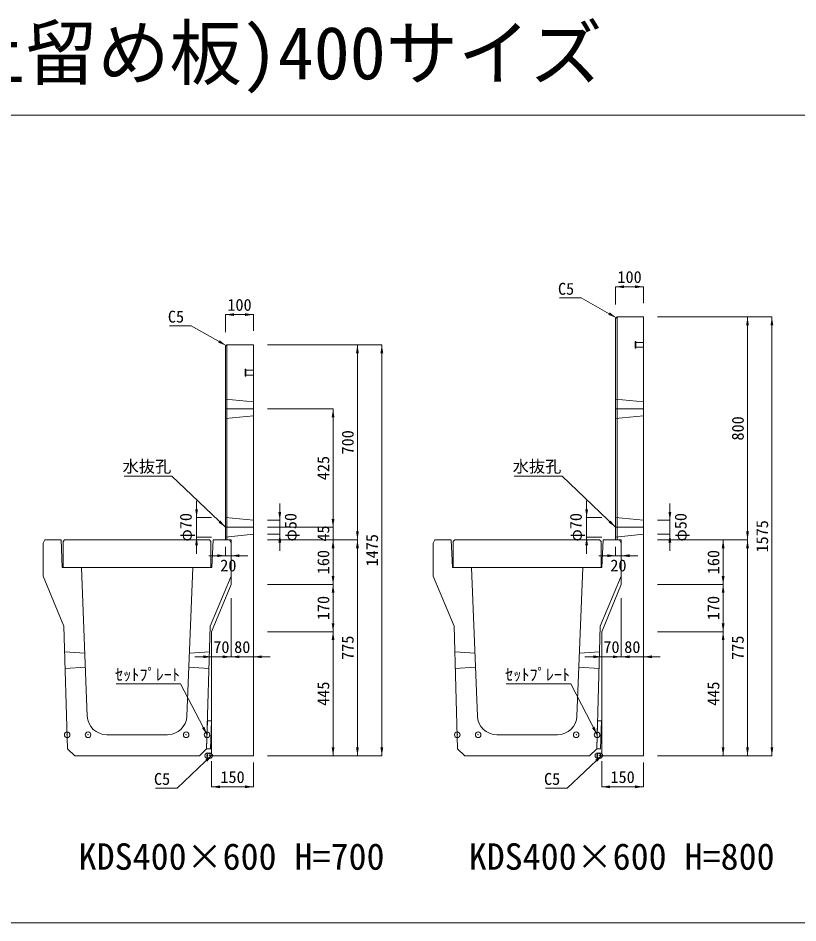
# Model space of a CAD drawing. Units: millimetres at full size, sheet at 1:40. Extents: x 172874 to 199766, y 869448 to 902797.
# Drawn here: x 179677 to 182475, y 881648 to 884897 of the extents above; entities that cross this region are included whole.
import ezdxf
from ezdxf.enums import TextEntityAlignment as Align

# ---------------------------------------------------------------- set-up
doc = ezdxf.new("R2010")
doc.units = ezdxf.units.MM
doc.header["$LTSCALE"] = 40
doc.header["$PDMODE"] = 32
doc.header["$PDSIZE"] = 20
for name, pattern in [('DASHED', [7.5, 6, -1.5]), ('USER1', [28.575, 19.05, -3.175, 3.175, -3.175]), ('USER2', [4.7625, 3.175, -1.5875]), ('USER3', [1.35, 0.75, -0.6])]:
    doc.linetypes.add(name, pattern=pattern)
for name, color, linetype, lineweight in [('セットプレート', 3, 'Continuous', 13), ('パネックスKDS', 2, 'Continuous', 13), ('図枠', 5, 'Continuous', 13), ('寸法線', 7, 'Continuous', 13), ('引出線', 4, 'Continuous', 13), ('本体', 2, 'Continuous', 13), ('補助線', 8, 'Continuous', 13), ('ｲﾝｻｰﾄ', 3, 'USER3', 5)]:
    doc.layers.add(name, color=color, linetype=linetype, lineweight=lineweight)
doc.layers.add('文字', color=7, linetype='Continuous')
doc.styles.add('ＭＳ ゴシック', font='')
doc.styles.get('ＭＳ ゴシック').set_extended_font_data('MS Gothic')

# ---------------------------------------------------------------- blocks, each defined once
blk = doc.blocks.new('filled_arrow')
at = {"color": 0, "linetype": 'Continuous', "lineweight": -2}
blk.add_solid([(7.5, 1.25), (0, 0), (7.5, -1.25)], dxfattribs=at)

msp = doc.modelspace()

# ---------------------------------------------------------------- linework, layer by layer
at = {"layer": 'セットプレート'}
for points in [[(180353.32, 882273.72), (180367.31, 882273.31), (180370.26, 882373.26), (180356.26, 882373.68)], [(181753.32, 882273.72), (181767.31, 882273.31), (181770.26, 882373.26), (181756.26, 882373.68)]]:
    msp.add_lwpolyline(points, close=True, dxfattribs=at)
at = {"layer": 'パネックスKDS'}
for p, q in [((181821.29, 883818.73), (181826.29, 883823.73)), ((181826.29, 883823.73), (181921.29, 883823.73)), ((181921.29, 882248.73), (181921.29, 883823.73)), ((181821.29, 883023.73), (181821.29, 883818.73)), ((180421.29, 883718.73), (180426.29, 883723.73)), ((180426.29, 883723.73), (180521.29, 883723.73)), ((180521.29, 882248.73), (180521.29, 883723.73)), ((180421.29, 883023.73), (180421.29, 883718.73)), ((180421.29, 883023.73), (180441.29, 883023.73)), ((180441.29, 882863.73), (180441.29, 883023.73)), ((181821.29, 883023.73), (181841.29, 883023.73)), ((181841.29, 882863.73), (181841.29, 883023.73)), ((180441.29, 882863.73), (180371.29, 882693.73)), ((181841.29, 882863.73), (181771.29, 882693.73)), ((180371.29, 882253.73), (180371.29, 882693.73)), ((181771.29, 882253.73), (181771.29, 882693.73)), ((180371.29, 882253.73), (180376.29, 882248.73)), ((180376.29, 882248.73), (180521.29, 882248.73)), ((181771.29, 882253.73), (181776.29, 882248.73)), ((181776.29, 882248.73), (181921.29, 882248.73))]:
    msp.add_line(p, q, dxfattribs=at)
at = {"layer": 'パネックスKDS', "lineweight": 5}
for p, q in [((181826.29, 883023.73), (181826.29, 883823.73)), ((180426.29, 883023.73), (180426.29, 883723.73))]:
    msp.add_line(p, q, dxfattribs=at)
at = {"layer": 'パネックスKDS', "linetype": 'DASHED', "lineweight": 9}
for p, q in [((180421.29, 883528.73), (180521.29, 883518.73)), ((181821.29, 883528.73), (181921.29, 883518.73)), ((180421.29, 883458.73), (180521.29, 883468.73)), ((181821.29, 883458.73), (181921.29, 883468.73)), ((180421.29, 883103.73), (180521.29, 883093.73)), ((181821.29, 883103.73), (181921.29, 883093.73)), ((180421.29, 883033.73), (180521.29, 883043.73)), ((181821.29, 883033.73), (181921.29, 883043.73))]:
    msp.add_line(p, q, dxfattribs=at)
at = {"layer": '図枠'}
for p, q in [((172874.21, 884548.33), (185274.21, 884548.33)), ((172874.21, 884548.33), (185274.21, 884548.33)), ((172874.21, 884548.33), (185274.21, 884548.33)), ((172874.21, 881648.33), (185274.21, 881648.33)), ((172874.21, 881648.33), (185274.21, 881648.33))]:
    msp.add_line(p, q, dxfattribs=at)
at = {"layer": '寸法線'}
for p, q in [((181821.29, 883932.28), (181921.29, 883932.28)), ((181821.29, 883868.73), (181821.29, 883932.28)), ((181921.29, 883873.73), (181921.29, 883932.28)), ((180421.29, 883832.28), (180521.29, 883832.28)), ((180421.29, 883768.73), (180421.29, 883832.28)), ((180521.29, 883773.73), (180521.29, 883832.28)), ((181971.29, 883823.73), (182382.13, 883823.73)), ((181971.29, 883823.73), (182294.63, 883823.73)), ((182294.63, 883023.73), (182294.63, 883823.73)), ((182382.13, 882248.73), (182382.13, 883823.73)), ((180571.29, 883723.73), (180982.13, 883723.73)), ((180571.29, 883723.73), (180894.63, 883723.73)), ((180894.63, 883023.73), (180894.63, 883723.73)), ((180982.13, 882248.73), (180982.13, 883723.73)), ((180571.29, 883493.73), (180807.13, 883493.73)), ((180807.13, 883068.73), (180807.13, 883493.73)), ((180317.22, 883163.73), (180317.22, 882973.73)), ((180615.96, 883153.73), (180615.96, 882983.73)), ((181717.22, 883163.73), (181717.22, 882973.73)), ((182015.96, 883153.73), (182015.96, 882983.73)), ((180807.13, 883128.73), (180807.13, 882963.73)), ((180371.29, 883103.73), (180317.22, 883103.73)), ((180571.29, 883093.73), (180615.96, 883093.73)), ((181771.29, 883103.73), (181717.22, 883103.73)), ((181971.29, 883093.73), (182015.96, 883093.73)), ((180571.29, 883068.73), (180807.13, 883068.73)), ((180571.29, 883068.73), (180807.13, 883068.73)), ((180571.29, 883043.73), (180615.96, 883043.73)), ((181971.29, 883043.73), (182015.96, 883043.73)), ((180371.29, 883033.73), (180317.22, 883033.73)), ((180571.29, 883023.73), (180894.63, 883023.73)), ((180571.29, 883023.73), (180807.13, 883023.73)), ((180571.29, 883023.73), (180894.63, 883023.73)), ((180571.29, 883023.73), (180807.13, 883023.73)), ((180807.13, 883023.73), (180807.13, 882863.73)), ((180894.63, 883023.73), (180894.63, 882248.73)), ((181771.29, 883033.73), (181717.22, 883033.73)), ((181971.29, 883023.73), (182294.63, 883023.73)), ((181971.29, 883023.73), (182207.13, 883023.73)), ((181971.29, 883023.73), (182294.63, 883023.73)), ((182207.13, 883023.73), (182207.13, 882863.73)), ((182294.63, 883023.73), (182294.63, 882248.73)), ((180421.29, 882998.73), (180421.29, 882966.65)), ((180441.29, 882998.73), (180441.29, 882966.65)), ((181821.29, 882998.73), (181821.29, 882966.65)), ((181841.29, 882998.73), (181841.29, 882966.65)), ((180361.29, 882966.65), (180501.29, 882966.65)), ((181761.29, 882966.65), (181901.29, 882966.65)), ((180571.29, 882863.73), (180807.13, 882863.73)), ((180571.29, 882863.73), (180807.13, 882863.73)), ((180807.13, 882863.73), (180807.13, 882693.73)), ((181971.29, 882863.73), (182207.13, 882863.73)), ((181971.29, 882863.73), (182207.13, 882863.73)), ((182207.13, 882863.73), (182207.13, 882693.73)), ((180441.29, 882813.73), (180441.29, 882603.73)), ((180521.29, 882813.73), (180521.29, 882603.73)), ((181841.29, 882813.73), (181841.29, 882603.73)), ((181921.29, 882813.73), (181921.29, 882603.73)), ((180571.29, 882693.73), (180807.13, 882693.73)), ((180571.29, 882693.73), (180807.13, 882693.73)), ((180807.13, 882693.73), (180807.13, 882248.73)), ((181971.29, 882693.73), (182207.13, 882693.73)), ((181971.29, 882693.73), (182207.13, 882693.73)), ((182207.13, 882693.73), (182207.13, 882248.73)), ((180371.29, 882641.99), (180371.29, 882603.73)), ((180441.29, 882643.73), (180441.29, 882603.73)), ((181771.29, 882641.99), (181771.29, 882603.73)), ((181841.29, 882643.73), (181841.29, 882603.73)), ((180501.29, 882603.73), (180311.29, 882603.73)), ((180381.29, 882603.73), (180581.29, 882603.73)), ((181901.29, 882603.73), (181711.29, 882603.73)), ((181781.29, 882603.73), (181981.29, 882603.73)), ((180371.29, 882228.73), (180371.29, 882136.93)), ((180571.29, 882248.73), (180982.13, 882248.73)), ((180571.29, 882248.73), (180894.63, 882248.73)), ((180571.29, 882248.73), (180807.13, 882248.73)), ((181771.29, 882228.73), (181771.29, 882136.93)), ((181971.29, 882248.73), (182382.13, 882248.73)), ((181971.29, 882248.73), (182294.63, 882248.73)), ((181971.29, 882248.73), (182207.13, 882248.73)), ((180521.29, 882223.73), (180521.29, 882136.93)), ((181921.29, 882223.73), (181921.29, 882136.93)), ((180371.29, 882136.93), (180521.29, 882136.93)), ((181771.29, 882136.93), (181921.29, 882136.93))]:
    msp.add_line(p, q, dxfattribs=at)
at = {"layer": '引出線'}
for points in [[(181823.79, 883821.23), (181697.42, 883892.31), (181619.65, 883892.31)], [(180423.79, 883721.23), (180297.42, 883792.31), (180219.65, 883792.31)], [(180421.29, 883068.73), (180228.83, 883252.18), (180057.09, 883252.18)], [(181821.29, 883068.73), (181628.83, 883252.18), (181457.09, 883252.18)], [(180354.79, 882323.73), (180260.1, 882507.17), (180028.74, 882507.17)], [(181754.79, 882323.7), (181660.1, 882507.17), (181428.74, 882507.17)], [(180373.79, 882251.23), (180247.42, 882132.58), (180169.65, 882132.58)], [(181773.79, 882251.23), (181647.42, 882132.58), (181569.65, 882132.58)]]:
    msp.add_lwpolyline(points, dxfattribs=at)
at = {"layer": '本体'}
for p, q in [((179772.29, 883023.73), (179766.29, 883011.73)), ((179766.29, 883011.73), (179766.29, 882893.73)), ((179772.29, 883023.73), (179831.29, 883023.73)), ((179831.29, 883023.73), (179835.29, 882923.73)), ((180376.29, 883023.73), (180372.29, 882923.73)), ((180376.29, 883023.73), (180435.29, 883023.73)), ((180435.29, 883023.73), (180441.29, 883011.73)), ((180441.29, 883011.73), (180441.29, 882893.73)), ((181172.29, 883023.73), (181166.29, 883011.73)), ((181166.29, 883011.73), (181166.29, 882893.73)), ((181172.29, 883023.73), (181231.29, 883023.73)), ((181231.29, 883023.73), (181235.29, 882923.73)), ((181776.29, 883023.73), (181772.29, 882923.73)), ((181776.29, 883023.73), (181835.29, 883023.73)), ((181835.29, 883023.73), (181841.29, 883011.73)), ((181841.29, 883011.73), (181841.29, 882893.73)), ((179835.29, 882923.73), (179903.79, 882923.73)), ((179903.79, 882923.73), (179925.1, 882390.93)), ((180303.79, 882923.73), (180282.48, 882390.93)), ((180303.79, 882923.73), (180372.29, 882923.73)), ((181235.29, 882923.73), (181303.79, 882923.73)), ((181303.79, 882923.73), (181325.1, 882390.93)), ((181703.79, 882923.73), (181682.48, 882390.93)), ((181703.79, 882923.73), (181772.29, 882923.73)), ((179766.29, 882893.73), (179841.29, 882713.73)), ((180441.29, 882893.73), (180366.29, 882713.73)), ((181166.29, 882893.73), (181241.29, 882713.73)), ((181841.29, 882893.73), (181766.29, 882713.73)), ((179841.29, 882713.73), (179854.27, 882273.72)), ((180366.29, 882713.73), (180353.32, 882273.72)), ((181241.29, 882713.73), (181254.27, 882273.72)), ((181766.29, 882713.73), (181753.32, 882273.72)), ((179995.05, 882323.73), (180212.54, 882323.73)), ((181395.05, 882323.73), (181612.54, 882323.73)), ((179854.27, 882273.72), (179880, 882248.73)), ((180327.58, 882248.73), (180353.32, 882273.72)), ((181254.27, 882273.72), (181280, 882248.73)), ((181727.58, 882248.73), (181753.32, 882273.72)), ((179880, 882248.73), (180327.58, 882248.73)), ((181280, 882248.73), (181727.58, 882248.73))]:
    msp.add_line(p, q, dxfattribs=at)
at = {"layer": '本体', "linetype": 'USER2'}
for p, q in [((179844, 882621.73), (179916.07, 882616.73)), ((180291.51, 882616.73), (180363.58, 882621.73)), ((181244, 882621.73), (181316.07, 882616.73)), ((181691.51, 882616.73), (181763.58, 882621.73)), ((179845.77, 882561.73), (179918.07, 882566.73)), ((180289.51, 882566.73), (180361.81, 882561.73)), ((181245.77, 882561.73), (181318.07, 882566.73)), ((181689.51, 882566.73), (181761.81, 882561.73))]:
    msp.add_line(p, q, dxfattribs=at)
at = {"layer": '本体', "lineweight": 20}
for points in [[(179838.79, 883017.73), (179843.79, 883023.73), (180363.79, 883023.73), (180368.79, 883017.73), (180368.79, 882923.73), (179838.79, 882923.73)], [(181238.79, 883017.73), (181243.79, 883023.73), (181763.79, 883023.73), (181768.79, 883017.73), (181768.79, 882923.73), (181238.79, 882923.73)]]:
    msp.add_lwpolyline(points, close=True, dxfattribs=at)
at = {"layer": '本体'}
for centre, start, end in [((179995.05, 882393.73), 182.29061, 270), ((180212.54, 882393.73), 270, 357.70939), ((181395.05, 882393.73), 182.29061, 270), ((181612.54, 882393.73), 270, 357.70939)]:
    msp.add_arc(centre, 70, start, end, dxfattribs=at)
at = {"layer": '補助線', "linetype": 'USER1'}
for p, q in [((180421.29, 883493.73), (180521.29, 883493.73)), ((181821.29, 883493.73), (181921.29, 883493.73)), ((180421.29, 883068.73), (180521.29, 883068.73)), ((181821.29, 883068.73), (181921.29, 883068.73))]:
    msp.add_line(p, q, dxfattribs=at)
at = {"layer": '補助線'}
for p, q in [((180421.29, 883068.73), (180501.29, 883068.73)), ((181821.29, 883068.73), (181901.29, 883068.73))]:
    msp.add_line(p, q, dxfattribs=at)
for p in [(179852.79, 882323.73), (179927.79, 882323.73), (180279.79, 882323.73), (180354.79, 882323.73), (181252.79, 882323.73), (181327.79, 882323.73), (181679.79, 882323.73), (181754.79, 882323.73), (180357.29, 882248.73), (180364.29, 882248.73), (180364.29, 882248.73), (181757.29, 882248.73), (181764.29, 882248.73), (181764.29, 882248.73)]:
    msp.add_point(p, dxfattribs=at)
at = {"layer": 'ｲﾝｻｰﾄ'}
for p, q in [((181891.29, 883736.23), (181891.29, 883711.23)), ((181894.29, 883736.23), (181891.29, 883736.23)), ((181894.29, 883711.23), (181894.29, 883736.23)), ((181921.29, 883732.23), (181894.29, 883732.23)), ((181891.29, 883711.23), (181894.29, 883711.23)), ((181894.29, 883715.23), (181921.29, 883715.23)), ((180491.29, 883636.23), (180491.29, 883611.23)), ((180494.29, 883636.23), (180491.29, 883636.23)), ((180494.29, 883611.23), (180494.29, 883636.23)), ((180521.29, 883632.23), (180494.29, 883632.23)), ((180491.29, 883611.23), (180494.29, 883611.23)), ((180494.29, 883615.23), (180521.29, 883615.23))]:
    msp.add_line(p, q, dxfattribs=at)

# ---------------------------------------------------------------- block references
at = {"layer": '寸法線', "xscale": 4, "yscale": 4}
for p in [(181821.29, 883932.28), (180421.29, 883832.28), (180441.29, 882966.65), (181841.29, 882966.65), (180441.29, 882603.73), (180521.29, 882603.73), (181841.29, 882603.73), (181921.29, 882603.73), (180371.29, 882136.93), (181771.29, 882136.93)]:
    msp.add_blockref('filled_arrow', p, dxfattribs=at)
for p, rotation in [((181921.29, 883932.28), 180), ((180521.29, 883832.28), 180), ((182294.63, 883823.73), 270), ((182382.13, 883823.73), 270), ((180894.63, 883723.73), 270), ((180982.13, 883723.73), 270), ((180807.13, 883493.73), 270), ((180317.22, 883103.73), 90), ((180615.96, 883093.73), 90), ((181717.22, 883103.73), 90), ((182015.96, 883093.73), 90), ((180807.13, 883068.73), 90), ((180807.13, 883068.73), 90), ((180615.96, 883043.73), 270), ((180894.63, 883023.73), 90), ((182015.96, 883043.73), 270), ((182294.63, 883023.73), 90), ((180317.22, 883033.73), 270), ((180807.13, 883023.73), 270), ((180807.13, 883023.73), 270), ((180894.63, 883023.73), 270), ((181717.22, 883033.73), 270), ((182207.13, 883023.73), 270), ((182294.63, 883023.73), 270), ((180421.29, 882966.65), 180), ((181821.29, 882966.65), 180), ((180807.13, 882863.73), 90), ((182207.13, 882863.73), 90), ((180807.13, 882863.73), 270), ((182207.13, 882863.73), 270), ((180807.13, 882693.73), 90), ((182207.13, 882693.73), 90), ((180807.13, 882693.73), 270), ((182207.13, 882693.73), 270), ((180371.29, 882603.73), 180), ((180441.29, 882603.73), 180), ((181771.29, 882603.73), 180), ((181841.29, 882603.73), 180), ((180807.13, 882248.73), 90), ((180894.63, 882248.73), 90), ((180982.13, 882248.73), 90), ((182207.13, 882248.73), 90), ((182294.63, 882248.73), 90), ((182382.13, 882248.73), 90), ((180521.29, 882136.93), 180), ((181921.29, 882136.93), 180)]:
    msp.add_blockref('filled_arrow', p, dxfattribs=dict(at, rotation=rotation))
at = {"layer": '引出線', "xscale": 4, "yscale": 4}
for p, rotation in [((181823.79, 883821.23), 150.6), ((180423.79, 883721.23), 150.6), ((180421.29, 883068.73), 136.4), ((181821.29, 883068.73), 136.4), ((180354.79, 882323.73), 117.3), ((181754.79, 882323.7), 117.3), ((180373.79, 882251.23), 223.2), ((181773.79, 882251.23), 223.2)]:
    msp.add_blockref('filled_arrow', p, dxfattribs=dict(at, rotation=rotation))

# ---------------------------------------------------------------- texts
at = {"layer": '寸法線', "style": 'ＭＳ ゴシック'}
for s, p in [('100', (181871.29, 883967.28)), ('100', (180471.29, 883867.28)), ('20', (180431.29, 882931.65)), ('20', (181831.29, 882931.65)), ('70', (180406.29, 882638.73)), ('80', (180481.29, 882638.73)), ('70', (181806.29, 882638.73)), ('80', (181881.29, 882638.73)), ('150', (180446.29, 882171.93)), ('150', (181846.29, 882171.93))]:
    msp.add_text(s, height=42.72, dxfattribs=at).set_placement(p, align=Align.MIDDLE_CENTER)
for s, p in [('800', (182259.63, 883423.73)), ('700', (180859.63, 883373.73)), ('425', (180772.13, 883281.23)), ('φ70', (180278.56, 883068.73)), ('φ50', (180654.62, 883068.73)), ('φ70', (181678.56, 883068.73)), ('φ50', (182054.62, 883068.73)), ('1575', (182347.13, 883036.23)), ('45', (180772.13, 883046.23)), ('1475', (180947.13, 882986.23)), ('160', (180772.13, 882943.73)), ('160', (182172.13, 882943.73)), ('170', (180772.13, 882778.73)), ('170', (182172.13, 882778.73)), ('775', (180859.63, 882636.23)), ('775', (182259.63, 882636.23)), ('445', (180772.13, 882471.23)), ('445', (182172.13, 882471.23))]:
    msp.add_text(s, height=42.72, rotation=90, dxfattribs=at).set_placement(p, align=Align.MIDDLE_CENTER)
at = {"layer": '引出線', "style": 'ＭＳ ゴシック'}
for s, p in [('C5', (181672.42, 883946.31)), ('C5', (180272.42, 883846.31)), ('水抜孔', (180226.58, 883308.46)), ('水抜孔', (181626.58, 883308.46)), ('ｾｯﾄﾌﾟﾚｰﾄ', (180257.85, 882561.17)), ('ｾｯﾄﾌﾟﾚｰﾄ', (181657.85, 882561.17)), ('C5', (180222.42, 882186.58)), ('C5', (181622.42, 882186.58))]:
    msp.add_text(s, height=42.72, dxfattribs=at).set_placement(p, align=Align.TOP_RIGHT)
at = {"layer": '文字', "style": 'ＭＳ ゴシック'}
for s, height, p in [('パネックス[KDS](歩道用)(深溝U字溝対応簡易土留め板)400サイズ', 189.9, (174136.39, 884619.95)), ('KDS400×600 H=700', 94.94, (179893.87, 881810.66)), ('KDS400×600 H=800', 94.94, (181293.87, 881810.66))]:
    msp.add_text(s, height=height, dxfattribs=at).set_placement(p, align=Align.BOTTOM_LEFT)

doc.saveas('drawing.dxf')
